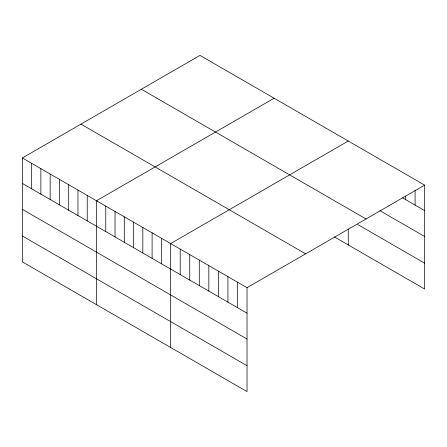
<?xml version="1.0" encoding="UTF-8"?>
<svg xmlns="http://www.w3.org/2000/svg" width="447" height="447" viewBox="0 0 447 447"><rect width="100%" height="100%" fill="white"/><g stroke="black" fill="none" stroke-linecap="round" stroke-linejoin="round"><path stroke-width="0.67" d="M22.35 157.964L247.029 287.678L247.029 391.589L22.35 261.869L22.35 157.964L199.971 55.411L424.65 185.131L424.65 289.036L334.356 236.91M274.117 98.217L96.496 200.77L96.496 304.675M348.258 141.029L170.637 243.576L170.637 347.481M247.029 287.678L424.65 185.131M402.568 197.865L424.65 210.615M379.889 210.654L424.65 236.497M141.358 89.255L366.037 218.974M357.807 224.567L424.65 263.16M80.963 124.121L305.642 253.84M22.35 183.443L247.029 313.163M22.35 209.325L247.029 339.044M22.35 235.988L247.029 365.707M415.101 189.947L415.101 205.1M405.552 196.144L405.552 199.591M348.258 229.009L348.258 244.934M237.48 282.163L237.48 307.648M227.931 276.654L227.931 302.138M218.382 271.139L218.382 296.624M208.833 265.624L208.833 291.109M199.284 260.115L199.284 285.599M189.735 254.6L189.735 280.085M180.186 249.091L180.186 274.57M161.373 238.223L161.373 263.708M152.103 232.876L152.103 258.355M142.833 227.523L142.833 253.008M133.564 222.17L133.564 247.655M124.3 216.823L124.3 242.308M115.03 211.47L115.03 236.955M105.76 206.117L105.76 231.602M87.226 195.417L87.226 220.902M77.957 190.064L77.957 215.549M68.693 184.717L68.693 210.202M59.423 179.364L59.423 204.849M50.153 174.012L50.153 199.496M40.884 168.664L40.884 194.149M31.62 163.311L31.62 188.796"/></g></svg>
